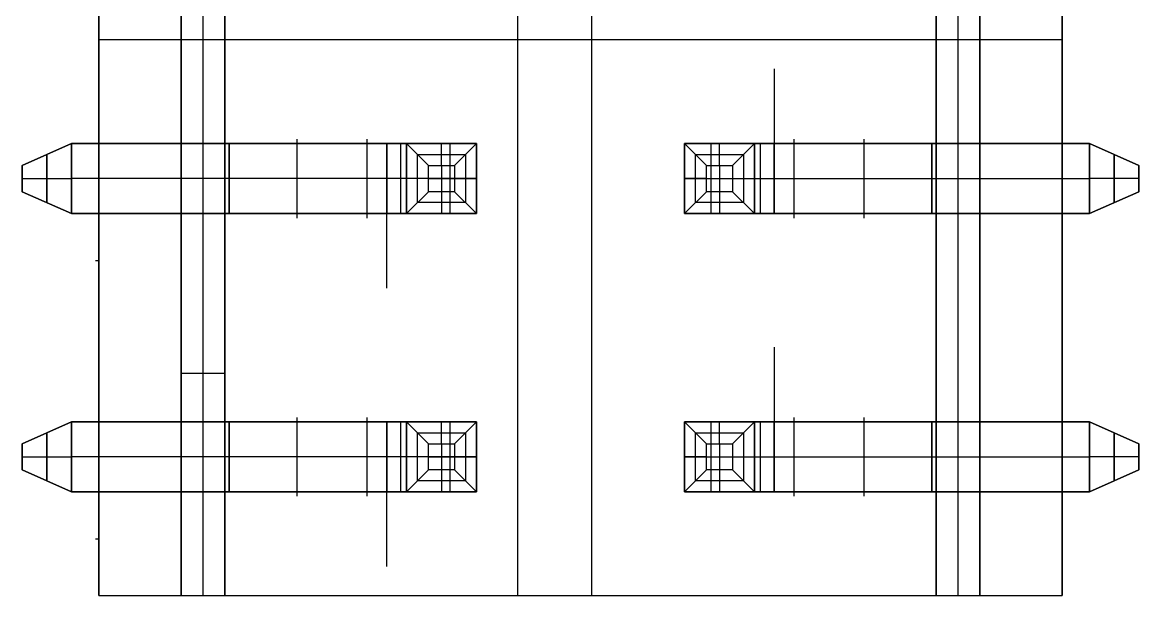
# Model space of a CAD drawing. Extents: x -5.1 to 5.1, y -25.4 to 25.4.
# Drawn here: x -5.1 to 5.1, y 13.97 to 19.21 of the extents above; entities that cross this region are included whole.
import ezdxf

# ---------------------------------------------------------------- set-up
doc = ezdxf.new("R2010")
doc.units = 0
doc.layers.add('IGES_LEVEL_0', color=8, linetype='CONTINUOUS')

msp = doc.modelspace()

# ---------------------------------------------------------------- linework, layer by layer
at = {"layer": 'IGES_LEVEL_0'}
for p, q in [((-4.4, 25.4), (-4.4, 19.05)), ((-4.4, 25.4), (-4.4, 19.05)), ((-4.4, 19.05), (-4.4, 25.4)), ((-4.4, 25.4), (-4.4, 19.05)), ((-4.4, 25.4), (-4.4, 19.05)), ((-4.4, 25.4), (-4.4, 19.05)), ((-4.4, 25.4), (-4.4, 19.05)), ((-3.65, 19.05), (-3.65, 24.65)), ((-3.65, 24.65), (-3.65, 19.05)), ((-3.65, 24.65), (-3.65, 19.05)), ((3.65, 24.65), (3.65, 19.05)), ((3.65, 19.05), (3.65, 24.65)), ((3.65, 19.05), (3.65, 24.65)), ((-3.45, 24.45), (-3.45, 19.05)), ((3.45, 19.05), (3.45, 24.45)), ((-3.25, 24.25), (-3.25, 19.05)), ((-3.25, 19.05), (-3.25, 24.25)), ((-3.25, 24.25), (-3.25, 19.05)), ((-3.25, 24.25), (-3.25, 19.05)), ((-3.25, 19.05), (-3.25, 24.25)), ((-3.25, 24.25), (-3.25, 19.05)), ((-3.25, 19.05), (-3.25, 24.25)), ((-0.575, 24.25), (-0.575, 19.05)), ((0.1, 24.25), (0.1, 19.05)), ((3.25, 19.05), (3.25, 24.25)), ((3.25, 24.25), (3.25, 19.05)), ((3.25, 24.25), (3.25, 19.05)), ((3.25, 19.05), (3.25, 24.25)), ((3.25, 19.05), (3.25, 24.25)), ((3.25, 19.05), (3.25, 24.25)), ((3.25, 24.25), (3.25, 19.05)), ((4.4, 19.05), (4.4, 22.525)), ((4.4, 19.05), (4.4, 22.525)), ((4.4, 19.05), (4.4, 22.525)), ((4.4, 22.525), (4.4, 19.05)), ((4.4, 19.05), (4.4, 22.525)), ((4.4, 19.05), (4.4, 22.525)), ((4.4, 19.05), (4.4, 22.525)), ((-4.4, 19.05), (4.4, 19.05)), ((-4.4, 19.05), (-4.4, 13.973)), ((-4.4, 19.05), (-4.4, 13.973)), ((-4.4, 19.05), (-3.65, 19.05)), ((-4.4, 19.05), (-4.4, 13.973)), ((-4.4, 19.05), (-4.4, 13.973)), ((-4.4, 13.973), (-4.4, 19.05)), ((-4.4, 19.05), (-4.4, 13.973)), ((-4.4, 19.05), (4.4, 19.05)), ((-4.4, 19.05), (-3.65, 19.05)), ((-4.4, 19.05), (-4.4, 13.973)), ((-3.65, 19.05), (-3.65, 13.973)), ((-3.65, 13.973), (-3.65, 19.05)), ((-3.65, 19.05), (-3.25, 19.05)), ((-3.65, 19.05), (-3.65, 13.973)), ((-3.65, 19.05), (-3.25, 19.05)), ((-3.45, 19.05), (-3.45, 13.973)), ((-3.25, 19.05), (3.25, 19.05)), ((-3.25, 19.05), (-3.25, 13.973)), ((-3.25, 13.973), (-3.25, 19.05)), ((-3.25, 19.05), (-3.25, 13.973)), ((-3.25, 13.973), (-3.25, 19.05)), ((-3.25, 19.05), (-3.25, 13.973)), ((-3.25, 13.973), (-3.25, 19.05)), ((-3.25, 19.05), (3.25, 19.05)), ((-3.25, 19.05), (-3.25, 13.973)), ((-0.575, 19.05), (-0.575, 13.973)), ((0.1, 19.05), (0.1, 13.973)), ((3.25, 13.973), (3.25, 19.05)), ((3.25, 19.05), (3.25, 13.973)), ((3.25, 19.05), (3.65, 19.05)), ((3.25, 19.05), (3.25, 13.973)), ((3.25, 13.973), (3.25, 19.05)), ((3.25, 19.05), (3.25, 13.973)), ((3.25, 13.973), (3.25, 19.05)), ((3.25, 19.05), (3.65, 19.05)), ((3.25, 13.973), (3.25, 19.05)), ((3.45, 13.973), (3.45, 19.05)), ((3.65, 13.973), (3.65, 19.05)), ((3.65, 19.05), (4.4, 19.05)), ((3.65, 19.05), (3.65, 13.973)), ((3.65, 13.973), (3.65, 19.05)), ((3.65, 19.05), (4.4, 19.05)), ((4.4, 13.973), (4.4, 19.05)), ((4.4, 13.973), (4.4, 19.05)), ((4.4, 13.973), (4.4, 19.05)), ((4.4, 19.05), (4.4, 13.973)), ((4.4, 13.973), (4.4, 19.05)), ((4.4, 13.973), (4.4, 19.05)), ((4.4, 13.973), (4.4, 19.05)), ((1.77, 18.78), (1.77, 17.78)), ((1.77, 18.78), (1.77, 17.78)), ((1.77, 18.78), (1.77, 17.78)), ((1.77, 18.78), (1.77, 17.78)), ((-5.1, 17.9), (-4.65, 18.1)), ((-5.1, 17.9), (-4.65, 18.1)), ((-5.1, 17.9), (-4.65, 18.1)), ((-5.1, 17.9), (-4.65, 18.1)), ((-4.65, 18.1), (-4.65, 17.46)), ((-4.65, 17.46), (-4.65, 18.1)), ((-1.77, 18.1), (-4.65, 18.1)), ((-1.77, 18.1), (-4.65, 18.1)), ((-4.65, 18.1), (-4.65, 17.46)), ((-4.65, 17.46), (-4.65, 18.1)), ((-1.77, 18.1), (-4.65, 18.1)), ((-1.77, 18.1), (-4.65, 18.1)), ((-2.59, 17.42), (-2.59, 18.14)), ((-2.59, 17.42), (-2.59, 18.14)), ((-1.95, 17.42), (-1.95, 18.14)), ((-1.95, 17.42), (-1.95, 18.14)), ((-1.77, 18.1), (-1.77, 17.46)), ((-1.77, 17.46), (-1.77, 18.1)), ((-0.95, 18.1), (-1.77, 18.1)), ((-1.59, 18.1), (-1.77, 18.1)), ((-1.77, 18.1), (-1.77, 17.46)), ((-1.77, 17.46), (-1.77, 18.1)), ((-0.95, 18.1), (-1.77, 18.1)), ((-1.59, 18.1), (-1.77, 18.1)), ((-1.59, 18.1), (-0.95, 18.1)), ((-1.39, 17.9), (-1.59, 18.1)), ((-1.59, 17.46), (-1.59, 18.1)), ((-1.59, 17.46), (-1.59, 18.1)), ((-1.59, 17.46), (-1.59, 18.1)), ((-1.59, 18.1), (-0.95, 18.1)), ((-1.59, 18.1), (-1.59, 17.46)), ((-0.95, 18.1), (-1.59, 18.1)), ((-1.59, 18.1), (-0.95, 18.1)), ((-1.39, 17.9), (-1.59, 18.1)), ((-1.59, 17.46), (-1.59, 18.1)), ((-1.59, 17.46), (-1.59, 18.1)), ((-1.59, 18.1), (-1.59, 17.46)), ((-1.59, 17.46), (-1.59, 18.1)), ((-1.59, 18.1), (-1.59, 17.46)), ((-0.95, 18.1), (-1.59, 18.1)), ((-1.59, 18.1), (-0.95, 18.1)), ((-0.95, 18.1), (-1.59, 18.1)), ((-1.15, 17.9), (-0.95, 18.1)), ((-1.15, 17.9), (-0.95, 18.1)), ((-0.95, 18.1), (-0.95, 17.46)), ((-0.95, 17.46), (-0.95, 18.1)), ((-0.95, 18.1), (-0.95, 17.46)), ((-0.95, 17.46), (-0.95, 18.1)), ((-0.95, 18.1), (-0.95, 17.46)), ((-0.95, 17.46), (-0.95, 18.1)), ((-0.95, 17.46), (-0.95, 18.1)), ((-0.95, 18.1), (-0.95, 17.46)), ((-0.95, 17.46), (-0.95, 18.1)), ((1.15, 17.9), (0.95, 18.1)), ((0.95, 17.46), (0.95, 18.1)), ((0.95, 18.1), (1.59, 18.1)), ((0.95, 18.1), (0.95, 17.46)), ((1.77, 18.1), (0.95, 18.1)), ((0.95, 17.46), (0.95, 18.1)), ((0.95, 18.1), (1.59, 18.1)), ((0.95, 18.1), (0.95, 17.46)), ((1.59, 18.1), (0.95, 18.1)), ((1.15, 17.9), (0.95, 18.1)), ((0.95, 17.46), (0.95, 18.1)), ((0.95, 18.1), (1.59, 18.1)), ((0.95, 18.1), (0.95, 17.46)), ((1.77, 18.1), (0.95, 18.1)), ((0.95, 18.1), (0.95, 17.46)), ((0.95, 17.46), (0.95, 18.1)), ((0.95, 18.1), (0.95, 17.46)), ((1.59, 18.1), (0.95, 18.1)), ((0.95, 18.1), (1.59, 18.1)), ((1.59, 18.1), (0.95, 18.1)), ((1.39, 17.9), (1.59, 18.1)), ((1.39, 17.9), (1.59, 18.1)), ((1.59, 18.1), (1.59, 17.46)), ((1.59, 18.1), (1.77, 18.1)), ((1.59, 18.1), (1.59, 17.46)), ((1.59, 18.1), (1.59, 17.46)), ((1.59, 17.46), (1.59, 18.1)), ((1.59, 18.1), (1.59, 17.46)), ((1.59, 18.1), (1.77, 18.1)), ((1.59, 18.1), (1.59, 17.46)), ((1.59, 17.46), (1.59, 18.1)), ((1.59, 18.1), (1.59, 17.46)), ((1.59, 17.46), (1.59, 18.1)), ((1.77, 18.1), (4.65, 18.1)), ((1.77, 18.1), (1.77, 17.46)), ((1.77, 17.46), (1.77, 18.1)), ((1.77, 18.1), (4.65, 18.1)), ((1.77, 18.1), (4.65, 18.1)), ((1.77, 18.1), (1.77, 17.46)), ((1.77, 17.46), (1.77, 18.1)), ((1.77, 18.1), (4.65, 18.1)), ((1.95, 18.14), (1.95, 17.42)), ((1.95, 18.14), (1.95, 17.42)), ((2.59, 18.14), (2.59, 17.42)), ((2.59, 18.14), (2.59, 17.42)), ((4.65, 18.1), (4.65, 17.46)), ((5.1, 17.9), (4.65, 18.1)), ((5.1, 17.9), (4.65, 18.1)), ((4.65, 17.46), (4.65, 18.1)), ((4.65, 18.1), (4.65, 17.46)), ((5.1, 17.9), (4.65, 18.1)), ((5.1, 17.9), (4.65, 18.1)), ((4.65, 17.46), (4.65, 18.1)), ((-5.1, 17.66), (-5.1, 17.9)), ((-5.1, 17.9), (-5.1, 17.66)), ((-5.1, 17.66), (-5.1, 17.9)), ((-5.1, 17.9), (-5.1, 17.66)), ((-1.39, 17.9), (-1.15, 17.9)), ((-1.39, 17.66), (-1.39, 17.9)), ((-1.39, 17.9), (-1.15, 17.9)), ((-1.39, 17.66), (-1.39, 17.9)), ((-1.15, 17.9), (-1.15, 17.66)), ((-1.15, 17.9), (-1.15, 17.66)), ((1.15, 17.66), (1.15, 17.9)), ((1.15, 17.9), (1.39, 17.9)), ((1.15, 17.66), (1.15, 17.9)), ((1.15, 17.9), (1.39, 17.9)), ((1.39, 17.9), (1.39, 17.66)), ((1.39, 17.9), (1.39, 17.66)), ((5.1, 17.66), (5.1, 17.9)), ((5.1, 17.9), (5.1, 17.66)), ((5.1, 17.66), (5.1, 17.9)), ((5.1, 17.9), (5.1, 17.66)), ((-1.77, 16.78), (-1.77, 17.78)), ((-1.77, 16.78), (-1.77, 17.78)), ((-1.77, 16.78), (-1.77, 17.78)), ((-1.77, 16.78), (-1.77, 17.78)), ((-5.1, 17.66), (-4.65, 17.46)), ((-5.1, 17.66), (-4.65, 17.46)), ((-5.1, 17.66), (-4.65, 17.46)), ((-5.1, 17.66), (-4.65, 17.46)), ((-1.39, 17.66), (-1.59, 17.46)), ((-1.39, 17.66), (-1.59, 17.46)), ((-1.15, 17.66), (-1.39, 17.66)), ((-1.15, 17.66), (-1.39, 17.66)), ((-1.15, 17.66), (-0.95, 17.46)), ((-1.15, 17.66), (-0.95, 17.46)), ((1.15, 17.66), (0.95, 17.46)), ((1.15, 17.66), (0.95, 17.46)), ((1.39, 17.66), (1.15, 17.66)), ((1.39, 17.66), (1.15, 17.66)), ((1.39, 17.66), (1.59, 17.46)), ((1.39, 17.66), (1.59, 17.46)), ((5.1, 17.66), (4.65, 17.46)), ((5.1, 17.66), (4.65, 17.46)), ((5.1, 17.66), (4.65, 17.46)), ((5.1, 17.66), (4.65, 17.46)), ((-1.77, 17.46), (-4.65, 17.46)), ((-1.77, 17.46), (-4.65, 17.46)), ((-1.77, 17.46), (-4.65, 17.46)), ((-1.77, 17.46), (-4.65, 17.46)), ((-1.59, 17.46), (-1.77, 17.46)), ((-1.77, 17.46), (-0.95, 17.46)), ((-1.59, 17.46), (-1.77, 17.46)), ((-1.77, 17.46), (-0.95, 17.46)), ((-0.95, 17.46), (-1.59, 17.46)), ((-0.95, 17.46), (-1.59, 17.46)), ((-1.59, 17.46), (-0.95, 17.46)), ((-0.95, 17.46), (-1.59, 17.46)), ((-1.59, 17.46), (-0.95, 17.46)), ((-0.95, 17.46), (-1.59, 17.46)), ((-1.59, 17.46), (-0.95, 17.46)), ((1.59, 17.46), (0.95, 17.46)), ((0.95, 17.46), (1.77, 17.46)), ((1.59, 17.46), (0.95, 17.46)), ((0.95, 17.46), (1.59, 17.46)), ((1.59, 17.46), (0.95, 17.46)), ((0.95, 17.46), (1.77, 17.46)), ((0.95, 17.46), (1.59, 17.46)), ((1.59, 17.46), (0.95, 17.46)), ((0.95, 17.46), (1.59, 17.46)), ((1.59, 17.46), (1.77, 17.46)), ((1.59, 17.46), (1.77, 17.46)), ((1.77, 17.46), (4.65, 17.46)), ((1.77, 17.46), (4.65, 17.46)), ((1.77, 17.46), (4.65, 17.46)), ((1.77, 17.46), (4.65, 17.46)), ((-4.4, 17.03), (-4.43, 17.03)), ((1.77, 16.24), (1.77, 15.24)), ((1.77, 16.24), (1.77, 15.24)), ((1.77, 16.24), (1.77, 15.24)), ((1.77, 16.24), (1.77, 15.24)), ((-3.65, 16.003), (-3.25, 16.003)), ((-5.1, 15.36), (-4.65, 15.56)), ((-5.1, 15.36), (-4.65, 15.56)), ((-5.1, 15.36), (-4.65, 15.56)), ((-5.1, 15.36), (-4.65, 15.56)), ((-4.65, 15.56), (-4.65, 14.92)), ((-4.65, 14.92), (-4.65, 15.56)), ((-1.77, 15.56), (-4.65, 15.56)), ((-1.77, 15.56), (-4.65, 15.56)), ((-4.65, 15.56), (-4.65, 14.92)), ((-4.65, 14.92), (-4.65, 15.56)), ((-1.77, 15.56), (-4.65, 15.56)), ((-1.77, 15.56), (-4.65, 15.56)), ((-2.59, 14.88), (-2.59, 15.6)), ((-2.59, 14.88), (-2.59, 15.6)), ((-1.95, 14.88), (-1.95, 15.6)), ((-1.95, 14.88), (-1.95, 15.6)), ((-1.77, 15.56), (-1.77, 14.92)), ((-1.77, 14.92), (-1.77, 15.56)), ((-0.95, 15.56), (-1.77, 15.56)), ((-1.59, 15.56), (-1.77, 15.56)), ((-1.77, 15.56), (-1.77, 14.92)), ((-1.77, 14.92), (-1.77, 15.56)), ((-0.95, 15.56), (-1.77, 15.56)), ((-1.59, 15.56), (-1.77, 15.56)), ((-1.59, 15.56), (-0.95, 15.56)), ((-1.39, 15.36), (-1.59, 15.56)), ((-1.59, 14.92), (-1.59, 15.56)), ((-1.59, 14.92), (-1.59, 15.56)), ((-1.59, 14.92), (-1.59, 15.56)), ((-1.59, 15.56), (-0.95, 15.56)), ((-1.59, 15.56), (-1.59, 14.92)), ((-0.95, 15.56), (-1.59, 15.56)), ((-1.59, 15.56), (-0.95, 15.56)), ((-1.39, 15.36), (-1.59, 15.56)), ((-1.59, 14.92), (-1.59, 15.56)), ((-1.59, 14.92), (-1.59, 15.56)), ((-1.59, 15.56), (-1.59, 14.92)), ((-1.59, 14.92), (-1.59, 15.56)), ((-1.59, 15.56), (-1.59, 14.92)), ((-0.95, 15.56), (-1.59, 15.56)), ((-1.59, 15.56), (-0.95, 15.56)), ((-0.95, 15.56), (-1.59, 15.56)), ((-1.15, 15.36), (-0.95, 15.56)), ((-1.15, 15.36), (-0.95, 15.56)), ((-0.95, 15.56), (-0.95, 14.92)), ((-0.95, 14.92), (-0.95, 15.56)), ((-0.95, 15.56), (-0.95, 14.92)), ((-0.95, 14.92), (-0.95, 15.56)), ((-0.95, 15.56), (-0.95, 14.92)), ((-0.95, 14.92), (-0.95, 15.56)), ((-0.95, 14.92), (-0.95, 15.56)), ((-0.95, 15.56), (-0.95, 14.92)), ((-0.95, 14.92), (-0.95, 15.56)), ((1.15, 15.36), (0.95, 15.56)), ((0.95, 14.92), (0.95, 15.56)), ((0.95, 15.56), (1.59, 15.56)), ((0.95, 15.56), (0.95, 14.92)), ((1.77, 15.56), (0.95, 15.56)), ((0.95, 14.92), (0.95, 15.56)), ((0.95, 15.56), (1.59, 15.56)), ((0.95, 15.56), (0.95, 14.92)), ((1.59, 15.56), (0.95, 15.56)), ((1.15, 15.36), (0.95, 15.56)), ((0.95, 14.92), (0.95, 15.56)), ((0.95, 15.56), (1.59, 15.56)), ((0.95, 15.56), (0.95, 14.92)), ((1.77, 15.56), (0.95, 15.56)), ((0.95, 15.56), (0.95, 14.92)), ((0.95, 14.92), (0.95, 15.56)), ((0.95, 15.56), (0.95, 14.92)), ((1.59, 15.56), (0.95, 15.56)), ((0.95, 15.56), (1.59, 15.56)), ((1.59, 15.56), (0.95, 15.56)), ((1.39, 15.36), (1.59, 15.56)), ((1.39, 15.36), (1.59, 15.56)), ((1.59, 15.56), (1.59, 14.92)), ((1.59, 15.56), (1.77, 15.56)), ((1.59, 15.56), (1.59, 14.92)), ((1.59, 15.56), (1.59, 14.92)), ((1.59, 14.92), (1.59, 15.56)), ((1.59, 15.56), (1.59, 14.92)), ((1.59, 15.56), (1.77, 15.56)), ((1.59, 15.56), (1.59, 14.92)), ((1.59, 14.92), (1.59, 15.56)), ((1.59, 15.56), (1.59, 14.92)), ((1.59, 14.92), (1.59, 15.56)), ((1.77, 15.56), (4.65, 15.56)), ((1.77, 15.56), (1.77, 14.92)), ((1.77, 14.92), (1.77, 15.56)), ((1.77, 15.56), (4.65, 15.56)), ((1.77, 15.56), (4.65, 15.56)), ((1.77, 15.56), (1.77, 14.92)), ((1.77, 14.92), (1.77, 15.56)), ((1.77, 15.56), (4.65, 15.56)), ((1.95, 15.6), (1.95, 14.88)), ((1.95, 15.6), (1.95, 14.88)), ((2.59, 15.6), (2.59, 14.88)), ((2.59, 15.6), (2.59, 14.88)), ((4.65, 15.56), (4.65, 14.92)), ((5.1, 15.36), (4.65, 15.56)), ((5.1, 15.36), (4.65, 15.56)), ((4.65, 14.92), (4.65, 15.56)), ((4.65, 15.56), (4.65, 14.92)), ((5.1, 15.36), (4.65, 15.56)), ((5.1, 15.36), (4.65, 15.56)), ((4.65, 14.92), (4.65, 15.56)), ((-5.1, 15.12), (-5.1, 15.36)), ((-5.1, 15.36), (-5.1, 15.12)), ((-5.1, 15.12), (-5.1, 15.36)), ((-5.1, 15.36), (-5.1, 15.12)), ((-1.39, 15.36), (-1.15, 15.36)), ((-1.39, 15.12), (-1.39, 15.36)), ((-1.39, 15.36), (-1.15, 15.36)), ((-1.39, 15.12), (-1.39, 15.36)), ((-1.15, 15.36), (-1.15, 15.12)), ((-1.15, 15.36), (-1.15, 15.12)), ((1.15, 15.12), (1.15, 15.36)), ((1.15, 15.36), (1.39, 15.36)), ((1.15, 15.12), (1.15, 15.36)), ((1.15, 15.36), (1.39, 15.36)), ((1.39, 15.36), (1.39, 15.12)), ((1.39, 15.36), (1.39, 15.12)), ((5.1, 15.12), (5.1, 15.36)), ((5.1, 15.36), (5.1, 15.12)), ((5.1, 15.12), (5.1, 15.36)), ((5.1, 15.36), (5.1, 15.12)), ((-1.77, 14.24), (-1.77, 15.24)), ((-1.77, 14.24), (-1.77, 15.24)), ((-1.77, 14.24), (-1.77, 15.24)), ((-1.77, 14.24), (-1.77, 15.24)), ((-5.1, 15.12), (-4.65, 14.92)), ((-5.1, 15.12), (-4.65, 14.92)), ((-5.1, 15.12), (-4.65, 14.92)), ((-5.1, 15.12), (-4.65, 14.92)), ((-1.39, 15.12), (-1.59, 14.92)), ((-1.39, 15.12), (-1.59, 14.92)), ((-1.15, 15.12), (-1.39, 15.12)), ((-1.15, 15.12), (-1.39, 15.12)), ((-1.15, 15.12), (-0.95, 14.92)), ((-1.15, 15.12), (-0.95, 14.92)), ((1.15, 15.12), (0.95, 14.92)), ((1.15, 15.12), (0.95, 14.92)), ((1.39, 15.12), (1.15, 15.12)), ((1.39, 15.12), (1.15, 15.12)), ((1.39, 15.12), (1.59, 14.92)), ((1.39, 15.12), (1.59, 14.92)), ((5.1, 15.12), (4.65, 14.92)), ((5.1, 15.12), (4.65, 14.92)), ((5.1, 15.12), (4.65, 14.92)), ((5.1, 15.12), (4.65, 14.92)), ((-1.77, 14.92), (-4.65, 14.92)), ((-1.77, 14.92), (-4.65, 14.92)), ((-1.77, 14.92), (-4.65, 14.92)), ((-1.77, 14.92), (-4.65, 14.92)), ((-1.59, 14.92), (-1.77, 14.92)), ((-1.77, 14.92), (-0.95, 14.92)), ((-1.59, 14.92), (-1.77, 14.92)), ((-1.77, 14.92), (-0.95, 14.92)), ((-0.95, 14.92), (-1.59, 14.92)), ((-0.95, 14.92), (-1.59, 14.92)), ((-1.59, 14.92), (-0.95, 14.92)), ((-0.95, 14.92), (-1.59, 14.92)), ((-1.59, 14.92), (-0.95, 14.92)), ((-0.95, 14.92), (-1.59, 14.92)), ((-1.59, 14.92), (-0.95, 14.92)), ((1.59, 14.92), (0.95, 14.92)), ((0.95, 14.92), (1.77, 14.92)), ((1.59, 14.92), (0.95, 14.92)), ((0.95, 14.92), (1.59, 14.92)), ((1.59, 14.92), (0.95, 14.92)), ((0.95, 14.92), (1.77, 14.92)), ((0.95, 14.92), (1.59, 14.92)), ((1.59, 14.92), (0.95, 14.92)), ((0.95, 14.92), (1.59, 14.92)), ((1.59, 14.92), (1.77, 14.92)), ((1.59, 14.92), (1.77, 14.92)), ((1.77, 14.92), (4.65, 14.92)), ((1.77, 14.92), (4.65, 14.92)), ((1.77, 14.92), (4.65, 14.92)), ((1.77, 14.92), (4.65, 14.92)), ((-4.4, 14.49), (-4.43, 14.49)), ((-4.4, 13.973), (4.4, 13.973)), ((-4.4, 13.973), (-3.65, 13.973)), ((-3.65, 13.973), (-3.25, 13.973)), ((-3.25, 13.973), (3.25, 13.973)), ((3.25, 13.973), (3.65, 13.973)), ((3.65, 13.973), (4.4, 13.973))]:
    msp.add_line(p, q, dxfattribs=at)
at = {"layer": 'IGES_LEVEL_0', "color": 40}
for p, q in [((-5.1, 17.9), (-4.65, 18.1)), ((-5.1, 17.9), (-4.65, 18.1)), ((-4.65, 18.1), (-5.1, 17.9)), ((-5.1, 17.9), (-4.65, 18.1)), ((-4.65, 18.1), (-5.1, 17.9)), ((-4.65, 18.1), (-4.65, 17.46)), ((-4.65, 17.46), (-4.65, 18.1)), ((-4.65, 17.46), (-4.65, 18.1)), ((-4.65, 18.1), (-1.77, 18.1)), ((-1.77, 18.1), (-4.65, 18.1)), ((-4.65, 18.1), (-4.65, 17.46)), ((-1.77, 18.1), (-4.65, 18.1)), ((-4.65, 18.1), (-1.77, 18.1)), ((-3.21, 18.1), (-3.21, 17.46)), ((-3.21, 17.46), (-3.21, 18.1)), ((-1.77, 18.1), (-1.77, 17.46)), ((-1.77, 17.46), (-1.77, 18.1)), ((-1.77, 18.1), (-1.77, 17.46)), ((-0.95, 18.1), (-1.77, 18.1)), ((-1.77, 18.1), (-1.77, 17.46)), ((-1.59, 18.1), (-1.77, 18.1)), ((-0.95, 18.1), (-1.77, 18.1)), ((-1.77, 18.1), (-1.59, 18.1)), ((-1.643, 17.46), (-1.643, 18.1)), ((-0.95, 18.1), (-1.59, 18.1)), ((-1.59, 18.1), (-1.39, 17.9)), ((-1.39, 17.9), (-1.59, 18.1)), ((-1.59, 18.1), (-1.59, 17.46)), ((-1.59, 17.46), (-1.59, 18.1)), ((-1.59, 18.1), (-0.95, 18.1)), ((-1.59, 18.1), (-0.95, 18.1)), ((-1.59, 17.46), (-1.59, 18.1)), ((-1.59, 18.1), (-1.59, 17.46)), ((-1.59, 17.46), (-1.59, 18.1)), ((-1.27, 17.9), (-1.27, 18.1)), ((-1.19, 17.46), (-1.19, 18.1)), ((-0.95, 18.1), (-1.15, 17.9)), ((-1.15, 17.9), (-0.95, 18.1)), ((-0.95, 17.46), (-0.95, 18.1)), ((-0.95, 17.46), (-0.95, 18.1)), ((-0.95, 18.1), (-0.95, 17.46)), ((-0.95, 17.46), (-0.95, 18.1)), ((-0.95, 18.1), (-0.95, 17.46)), ((1.15, 17.9), (0.95, 18.1)), ((0.95, 18.1), (0.95, 17.46)), ((1.59, 18.1), (0.95, 18.1)), ((0.95, 18.1), (1.15, 17.9)), ((0.95, 18.1), (0.95, 17.46)), ((1.77, 18.1), (0.95, 18.1)), ((0.95, 18.1), (1.59, 18.1)), ((1.77, 18.1), (0.95, 18.1)), ((0.95, 18.1), (1.59, 18.1)), ((0.95, 17.46), (0.95, 18.1)), ((0.95, 18.1), (0.95, 17.46)), ((0.95, 17.46), (0.95, 18.1)), ((1.19, 18.1), (1.19, 17.46)), ((1.27, 17.9), (1.27, 18.1)), ((1.59, 18.1), (1.39, 17.9)), ((1.39, 17.9), (1.59, 18.1)), ((1.59, 17.46), (1.59, 18.1)), ((1.59, 18.1), (1.59, 17.46)), ((1.77, 18.1), (1.59, 18.1)), ((1.59, 18.1), (1.59, 17.46)), ((1.59, 17.46), (1.59, 18.1)), ((1.59, 18.1), (1.59, 17.46)), ((1.59, 18.1), (1.77, 18.1)), ((1.643, 18.1), (1.643, 17.46)), ((1.77, 18.1), (1.77, 17.46)), ((4.65, 18.1), (1.77, 18.1)), ((1.77, 17.46), (1.77, 18.1)), ((1.77, 18.1), (4.65, 18.1)), ((1.77, 17.46), (1.77, 18.1)), ((1.77, 17.46), (1.77, 18.1)), ((1.77, 18.1), (4.65, 18.1)), ((4.65, 18.1), (1.77, 18.1)), ((3.21, 18.1), (3.21, 17.46)), ((3.21, 17.46), (3.21, 18.1)), ((5.1, 17.9), (4.65, 18.1)), ((4.65, 18.1), (4.65, 17.46)), ((5.1, 17.9), (4.65, 18.1)), ((4.65, 18.1), (5.1, 17.9)), ((5.1, 17.9), (4.65, 18.1)), ((4.65, 17.46), (4.65, 18.1)), ((4.65, 18.1), (5.1, 17.9)), ((4.65, 17.46), (4.65, 18.1)), ((4.65, 18.1), (4.65, 17.46)), ((-4.875, 17.56), (-4.875, 18)), ((-4.875, 18), (-4.875, 17.56)), ((-1.49, 18), (-1.05, 18)), ((-1.49, 17.56), (-1.49, 18)), ((-1.05, 18), (-1.05, 17.56)), ((1.05, 17.56), (1.05, 18)), ((1.05, 18), (1.49, 18)), ((1.49, 18), (1.49, 17.56)), ((4.875, 17.56), (4.875, 18)), ((4.875, 18), (4.875, 17.56)), ((-5.1, 17.66), (-5.1, 17.9)), ((-5.1, 17.9), (-5.1, 17.66)), ((-5.1, 17.66), (-5.1, 17.9)), ((-5.1, 17.9), (-5.1, 17.66)), ((-5.1, 17.9), (-5.1, 17.66)), ((-1.39, 17.9), (-1.15, 17.9)), ((-1.39, 17.66), (-1.39, 17.9)), ((-1.39, 17.66), (-1.39, 17.9)), ((-1.39, 17.9), (-1.15, 17.9)), ((-1.27, 17.9), (-1.27, 17.66)), ((-1.15, 17.9), (-1.15, 17.66)), ((-1.15, 17.9), (-1.15, 17.66)), ((1.15, 17.66), (1.15, 17.9)), ((1.15, 17.9), (1.39, 17.9)), ((1.15, 17.66), (1.15, 17.9)), ((1.15, 17.9), (1.39, 17.9)), ((1.27, 17.9), (1.27, 17.66)), ((1.39, 17.9), (1.39, 17.66)), ((1.39, 17.9), (1.39, 17.66)), ((5.1, 17.66), (5.1, 17.9)), ((5.1, 17.9), (5.1, 17.66)), ((5.1, 17.66), (5.1, 17.9)), ((5.1, 17.9), (5.1, 17.66)), ((5.1, 17.9), (5.1, 17.66)), ((-5.1, 17.78), (-4.65, 17.78)), ((-5.1, 17.78), (-4.65, 17.78)), ((-1.77, 17.78), (-4.65, 17.78)), ((-1.77, 17.78), (-4.65, 17.78)), ((-0.95, 17.78), (-1.77, 17.78)), ((-1.59, 17.78), (-1.77, 17.78)), ((-1.39, 17.78), (-1.59, 17.78)), ((-1.39, 17.78), (-1.15, 17.78)), ((-1.15, 17.78), (-0.95, 17.78)), ((1.15, 17.78), (0.95, 17.78)), ((0.95, 17.78), (1.77, 17.78)), ((1.15, 17.78), (1.39, 17.78)), ((1.39, 17.78), (1.59, 17.78)), ((1.59, 17.78), (1.77, 17.78)), ((1.77, 17.78), (4.65, 17.78)), ((1.77, 17.78), (4.65, 17.78)), ((5.1, 17.78), (4.65, 17.78)), ((5.1, 17.78), (4.65, 17.78)), ((-5.1, 17.66), (-4.65, 17.46)), ((-4.65, 17.46), (-5.1, 17.66)), ((-5.1, 17.66), (-4.65, 17.46)), ((-4.65, 17.46), (-5.1, 17.66)), ((-5.1, 17.66), (-4.65, 17.46)), ((-1.59, 17.46), (-1.39, 17.66)), ((-1.39, 17.66), (-1.59, 17.46)), ((-1.15, 17.66), (-1.39, 17.66)), ((-1.15, 17.66), (-1.39, 17.66)), ((-1.27, 17.66), (-1.27, 17.46)), ((-1.15, 17.66), (-0.95, 17.46)), ((-0.95, 17.46), (-1.15, 17.66)), ((0.95, 17.46), (1.15, 17.66)), ((1.15, 17.66), (0.95, 17.46)), ((1.39, 17.66), (1.15, 17.66)), ((1.39, 17.66), (1.15, 17.66)), ((1.27, 17.66), (1.27, 17.46)), ((1.59, 17.46), (1.39, 17.66)), ((1.39, 17.66), (1.59, 17.46)), ((5.1, 17.66), (4.65, 17.46)), ((4.65, 17.46), (5.1, 17.66)), ((5.1, 17.66), (4.65, 17.46)), ((4.65, 17.46), (5.1, 17.66)), ((5.1, 17.66), (4.65, 17.46)), ((-1.05, 17.56), (-1.49, 17.56)), ((1.49, 17.56), (1.05, 17.56)), ((-1.77, 17.46), (-4.65, 17.46)), ((-4.65, 17.46), (-1.77, 17.46)), ((-1.77, 17.46), (-4.65, 17.46)), ((-4.65, 17.46), (-1.77, 17.46)), ((-1.77, 17.46), (-0.95, 17.46)), ((-1.77, 17.46), (-1.59, 17.46)), ((-1.59, 17.46), (-1.77, 17.46)), ((-1.77, 17.46), (-0.95, 17.46)), ((-1.59, 17.46), (-0.95, 17.46)), ((-0.95, 17.46), (-1.59, 17.46)), ((-0.95, 17.46), (-1.59, 17.46)), ((0.95, 17.46), (1.59, 17.46)), ((0.95, 17.46), (1.77, 17.46)), ((1.59, 17.46), (0.95, 17.46)), ((0.95, 17.46), (1.77, 17.46)), ((1.59, 17.46), (0.95, 17.46)), ((1.59, 17.46), (1.77, 17.46)), ((1.77, 17.46), (1.59, 17.46)), ((1.77, 17.46), (4.65, 17.46)), ((4.65, 17.46), (1.77, 17.46)), ((1.77, 17.46), (4.65, 17.46)), ((4.65, 17.46), (1.77, 17.46)), ((-5.1, 15.36), (-4.65, 15.56)), ((-5.1, 15.36), (-4.65, 15.56)), ((-4.65, 15.56), (-5.1, 15.36)), ((-5.1, 15.36), (-4.65, 15.56)), ((-4.65, 15.56), (-5.1, 15.36)), ((-4.65, 15.56), (-4.65, 14.92)), ((-4.65, 14.92), (-4.65, 15.56)), ((-4.65, 14.92), (-4.65, 15.56)), ((-4.65, 15.56), (-1.77, 15.56)), ((-1.77, 15.56), (-4.65, 15.56)), ((-4.65, 15.56), (-4.65, 14.92)), ((-1.77, 15.56), (-4.65, 15.56)), ((-4.65, 15.56), (-1.77, 15.56)), ((-3.21, 15.56), (-3.21, 14.92)), ((-3.21, 14.92), (-3.21, 15.56)), ((-1.77, 15.56), (-1.77, 14.92)), ((-1.77, 14.92), (-1.77, 15.56)), ((-1.77, 15.56), (-1.77, 14.92)), ((-0.95, 15.56), (-1.77, 15.56)), ((-1.77, 15.56), (-1.77, 14.92)), ((-1.59, 15.56), (-1.77, 15.56)), ((-0.95, 15.56), (-1.77, 15.56)), ((-1.77, 15.56), (-1.59, 15.56)), ((-1.643, 14.92), (-1.643, 15.56)), ((-0.95, 15.56), (-1.59, 15.56)), ((-1.59, 15.56), (-1.39, 15.36)), ((-1.39, 15.36), (-1.59, 15.56)), ((-1.59, 15.56), (-1.59, 14.92)), ((-1.59, 14.92), (-1.59, 15.56)), ((-1.59, 15.56), (-0.95, 15.56)), ((-1.59, 15.56), (-0.95, 15.56)), ((-1.59, 14.92), (-1.59, 15.56)), ((-1.59, 15.56), (-1.59, 14.92)), ((-1.59, 14.92), (-1.59, 15.56)), ((-1.27, 15.36), (-1.27, 15.56)), ((-1.19, 14.92), (-1.19, 15.56)), ((-0.95, 15.56), (-1.15, 15.36)), ((-1.15, 15.36), (-0.95, 15.56)), ((-0.95, 14.92), (-0.95, 15.56)), ((-0.95, 14.92), (-0.95, 15.56)), ((-0.95, 15.56), (-0.95, 14.92)), ((-0.95, 14.92), (-0.95, 15.56)), ((-0.95, 15.56), (-0.95, 14.92)), ((1.15, 15.36), (0.95, 15.56)), ((0.95, 15.56), (0.95, 14.92)), ((1.59, 15.56), (0.95, 15.56)), ((0.95, 15.56), (1.15, 15.36)), ((0.95, 15.56), (0.95, 14.92)), ((1.77, 15.56), (0.95, 15.56)), ((0.95, 15.56), (1.59, 15.56)), ((1.77, 15.56), (0.95, 15.56)), ((0.95, 15.56), (1.59, 15.56)), ((0.95, 14.92), (0.95, 15.56)), ((0.95, 15.56), (0.95, 14.92)), ((0.95, 14.92), (0.95, 15.56)), ((1.19, 15.56), (1.19, 14.92)), ((1.27, 15.36), (1.27, 15.56)), ((1.59, 15.56), (1.39, 15.36)), ((1.39, 15.36), (1.59, 15.56)), ((1.59, 14.92), (1.59, 15.56)), ((1.59, 15.56), (1.59, 14.92)), ((1.77, 15.56), (1.59, 15.56)), ((1.59, 15.56), (1.59, 14.92)), ((1.59, 14.92), (1.59, 15.56)), ((1.59, 15.56), (1.59, 14.92)), ((1.59, 15.56), (1.77, 15.56)), ((1.643, 15.56), (1.643, 14.92)), ((1.77, 15.56), (1.77, 14.92)), ((4.65, 15.56), (1.77, 15.56)), ((1.77, 14.92), (1.77, 15.56)), ((1.77, 15.56), (4.65, 15.56)), ((1.77, 14.92), (1.77, 15.56)), ((1.77, 14.92), (1.77, 15.56)), ((1.77, 15.56), (4.65, 15.56)), ((4.65, 15.56), (1.77, 15.56)), ((3.21, 15.56), (3.21, 14.92)), ((3.21, 14.92), (3.21, 15.56)), ((5.1, 15.36), (4.65, 15.56)), ((4.65, 15.56), (4.65, 14.92)), ((5.1, 15.36), (4.65, 15.56)), ((4.65, 15.56), (5.1, 15.36)), ((5.1, 15.36), (4.65, 15.56)), ((4.65, 14.92), (4.65, 15.56)), ((4.65, 15.56), (5.1, 15.36)), ((4.65, 14.92), (4.65, 15.56)), ((4.65, 15.56), (4.65, 14.92)), ((-4.875, 15.02), (-4.875, 15.46)), ((-4.875, 15.46), (-4.875, 15.02)), ((-1.49, 15.46), (-1.05, 15.46)), ((-1.49, 15.02), (-1.49, 15.46)), ((-1.05, 15.46), (-1.05, 15.02)), ((1.05, 15.02), (1.05, 15.46)), ((1.05, 15.46), (1.49, 15.46)), ((1.49, 15.46), (1.49, 15.02)), ((4.875, 15.02), (4.875, 15.46)), ((4.875, 15.46), (4.875, 15.02)), ((-5.1, 15.12), (-5.1, 15.36)), ((-5.1, 15.36), (-5.1, 15.12)), ((-5.1, 15.12), (-5.1, 15.36)), ((-5.1, 15.36), (-5.1, 15.12)), ((-5.1, 15.36), (-5.1, 15.12)), ((-1.39, 15.36), (-1.15, 15.36)), ((-1.39, 15.12), (-1.39, 15.36)), ((-1.39, 15.12), (-1.39, 15.36)), ((-1.39, 15.36), (-1.15, 15.36)), ((-1.27, 15.36), (-1.27, 15.12)), ((-1.15, 15.36), (-1.15, 15.12)), ((-1.15, 15.36), (-1.15, 15.12)), ((1.15, 15.12), (1.15, 15.36)), ((1.15, 15.36), (1.39, 15.36)), ((1.15, 15.12), (1.15, 15.36)), ((1.15, 15.36), (1.39, 15.36)), ((1.27, 15.36), (1.27, 15.12)), ((1.39, 15.36), (1.39, 15.12)), ((1.39, 15.36), (1.39, 15.12)), ((5.1, 15.12), (5.1, 15.36)), ((5.1, 15.36), (5.1, 15.12)), ((5.1, 15.12), (5.1, 15.36)), ((5.1, 15.36), (5.1, 15.12)), ((5.1, 15.36), (5.1, 15.12)), ((-5.1, 15.24), (-4.65, 15.24)), ((-5.1, 15.24), (-4.65, 15.24)), ((-1.77, 15.24), (-4.65, 15.24)), ((-1.77, 15.24), (-4.65, 15.24)), ((-0.95, 15.24), (-1.77, 15.24)), ((-1.59, 15.24), (-1.77, 15.24)), ((-1.39, 15.24), (-1.59, 15.24)), ((-1.39, 15.24), (-1.15, 15.24)), ((-1.15, 15.24), (-0.95, 15.24)), ((1.15, 15.24), (0.95, 15.24)), ((0.95, 15.24), (1.77, 15.24)), ((1.15, 15.24), (1.39, 15.24)), ((1.39, 15.24), (1.59, 15.24)), ((1.59, 15.24), (1.77, 15.24)), ((1.77, 15.24), (4.65, 15.24)), ((1.77, 15.24), (4.65, 15.24)), ((5.1, 15.24), (4.65, 15.24)), ((5.1, 15.24), (4.65, 15.24)), ((-5.1, 15.12), (-4.65, 14.92)), ((-4.65, 14.92), (-5.1, 15.12)), ((-5.1, 15.12), (-4.65, 14.92)), ((-4.65, 14.92), (-5.1, 15.12)), ((-5.1, 15.12), (-4.65, 14.92)), ((-1.59, 14.92), (-1.39, 15.12)), ((-1.39, 15.12), (-1.59, 14.92)), ((-1.15, 15.12), (-1.39, 15.12)), ((-1.15, 15.12), (-1.39, 15.12)), ((-1.27, 15.12), (-1.27, 14.92)), ((-1.15, 15.12), (-0.95, 14.92)), ((-0.95, 14.92), (-1.15, 15.12)), ((0.95, 14.92), (1.15, 15.12)), ((1.15, 15.12), (0.95, 14.92)), ((1.39, 15.12), (1.15, 15.12)), ((1.39, 15.12), (1.15, 15.12)), ((1.27, 15.12), (1.27, 14.92)), ((1.59, 14.92), (1.39, 15.12)), ((1.39, 15.12), (1.59, 14.92)), ((5.1, 15.12), (4.65, 14.92)), ((4.65, 14.92), (5.1, 15.12)), ((5.1, 15.12), (4.65, 14.92)), ((4.65, 14.92), (5.1, 15.12)), ((5.1, 15.12), (4.65, 14.92)), ((-1.05, 15.02), (-1.49, 15.02)), ((1.49, 15.02), (1.05, 15.02)), ((-1.77, 14.92), (-4.65, 14.92)), ((-4.65, 14.92), (-1.77, 14.92)), ((-1.77, 14.92), (-4.65, 14.92)), ((-4.65, 14.92), (-1.77, 14.92)), ((-1.77, 14.92), (-0.95, 14.92)), ((-1.77, 14.92), (-1.59, 14.92)), ((-1.59, 14.92), (-1.77, 14.92)), ((-1.77, 14.92), (-0.95, 14.92)), ((-1.59, 14.92), (-0.95, 14.92)), ((-0.95, 14.92), (-1.59, 14.92)), ((-0.95, 14.92), (-1.59, 14.92)), ((0.95, 14.92), (1.59, 14.92)), ((0.95, 14.92), (1.77, 14.92)), ((1.59, 14.92), (0.95, 14.92)), ((0.95, 14.92), (1.77, 14.92)), ((1.59, 14.92), (0.95, 14.92)), ((1.59, 14.92), (1.77, 14.92)), ((1.77, 14.92), (1.59, 14.92)), ((1.77, 14.92), (4.65, 14.92)), ((4.65, 14.92), (1.77, 14.92)), ((1.77, 14.92), (4.65, 14.92)), ((4.65, 14.92), (1.77, 14.92))]:
    msp.add_line(p, q, dxfattribs=at)

doc.saveas('drawing.dxf')
